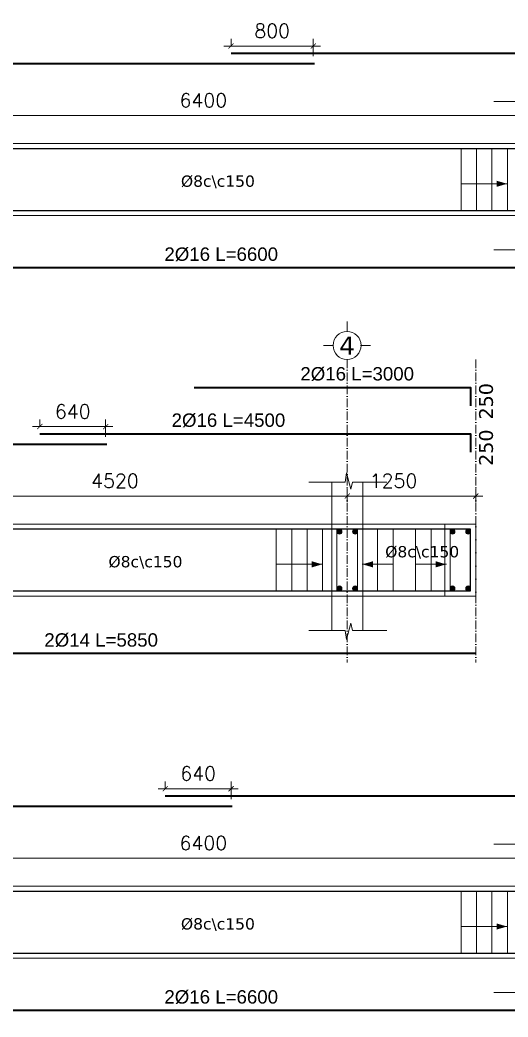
# Model space of a CAD drawing. Header units: inches. Extents: x -17020 to 43805, y -10194 to 123061.
# Drawn here: x 1924 to 2399, y 111912 to 112882 of the extents above; entities that cross this region are included whole.
import ezdxf

# ---------------------------------------------------------------- set-up
doc = ezdxf.new("R2010")
doc.units = ezdxf.units.IN
doc.header["$LTSCALE"] = 0.7
doc.header["$MEASUREMENT"] = 0
doc.linetypes.add('ACAD_ISO10W100', pattern=[18, 12, -3, 0, -3])
doc.layers.get('0').update_dxf_attribs({"lineweight": 13})
doc.layers.get('Defpoints').update_dxf_attribs({"lineweight": 5})
for name, color, linetype, lineweight in [('axis', 254, 'ACAD_ISO10W100', 9), ('BEAM FRAME', 5, 'Continuous', 18), ('COLUMN', 4, 'Continuous', 20), ('elevline', 30, 'Continuous', 20), ('FRAME 070', 5, 'Continuous', 60), ('hatch', 9, 'Continuous', 9), ('renforcment', 141, 'Continuous', 40), ('tex', 3, 'Continuous', 25), ('TEXT', 3, 'Continuous', 25), ('top rein. extension', 50, 'Continuous', 20), ('top renforcment', 7, 'Continuous', 40)]:
    doc.layers.add(name, color=color, linetype=linetype, lineweight=lineweight)
doc.styles.add('100', font='romans.shx', dxfattribs={"height": 13.5})
doc.styles.add('romanc', font='verdana.ttf', dxfattribs={"height": 250})
doc.styles.get("Standard").update_dxf_attribs({"font": 'arial.ttf', "height": 13})
doc.dimstyles.new('100', dxfattribs={"dimtxt": 13.5, "dimasz": 5, "dimexe": 7, "dimexo": 7, "dimgap": 8, "dimtad": 1, "dimdec": 0, "dimlfac": 10, "dimzin": 4, "dimdsep": 46, "dimtxsty": '100', "dimblk": 'ARCHTICK', "dimcen": 0.09, "dimdle": 7, "dimclrd": 1, "dimclre": 8, "dimclrt": 2, "dimadec": 0, "dimazin": 1, "dimtfac": 1, "dimtdec": 0, "dimtix": 1, "dimtofl": 0, "dimtmove": 0, "dimatfit": 3, "dimldrblk": 'ARCHTICK', "dimfxl": 0.18, "dimtolj": 1, "dimtzin": 0, "dimlwd": -1, "dimlwe": -1, "dimarcsym": 0})
doc.dimstyles.get("Standard").update_dxf_attribs({"dimtxt": 13, "dimasz": 5, "dimexe": 0.18, "dimexo": 0.0625, "dimgap": 6, "dimtad": 1, "dimdec": 0, "dimlfac": 10, "dimzin": 0, "dimdsep": 46, "dimtxsty": 'Standard', "dimblk": 'ARCHTICK', "dimcen": 0.09, "dimse1": 1, "dimse2": 1, "dimclrd": 1, "dimclre": 7, "dimclrt": 3, "dimadec": 0, "dimazin": 0, "dimtfac": 1, "dimtdec": 0, "dimtix": 1, "dimtofl": 0, "dimtmove": 0, "dimatfit": 3, "dimldrblk": 'ARCHTICK', "dimfxl": 1, "dimtolj": 1, "dimtzin": 0, "dimarcsym": 0})

# ---------------------------------------------------------------- blocks, each defined once
blk = doc.blocks.new('*D1271')
at = {"layer": 'Defpoints', "color": 0, "transparency": 16777216}
for p in [(1130.72, 112839.44, -218.39), (1130.72, 112839.44), (2210.69, 112839.44, -167.76)]:
    blk.add_point(p, dxfattribs=at)
at = {"layer": 'TEXT', "color": 3, "transparency": 16777216, "insert": (1678.98, 112852.44), "char_height": 13, "attachment_point": 5}
blk.add_mtext('\\A1;5%%C20 L=10800', dxfattribs=at)
blk = doc.blocks.new('_ArchTick')
at = {"color": 0, "linetype": 'ByBlock', "lineweight": 0, "const_width": 0.15}
blk.add_lwpolyline([(-0.5, -0.5), (0.5, 0.5)], dxfattribs=at)
blk = doc.blocks.new('*D1273')
at = {"layer": 'Defpoints', "color": 0, "transparency": 16777216}
for p in [(2129.69, 112849.44, -157.78), (2129.69, 112849.44), (3329.66, 112849.44, -218.54)]:
    blk.add_point(p, dxfattribs=at)
at = {"layer": 'TEXT', "color": 3, "transparency": 16777216, "insert": (2980.77, 112862.44), "char_height": 13, "attachment_point": 5}
blk.add_mtext('\\A1;2%%C16 L=12000', dxfattribs=at)
blk = doc.blocks.new('*D1281')
at = {"color": 8, "transparency": 16777216}
for p, q in [((2129.69, 112856.44), (2129.69, 112863.44)), ((2209.69, 112846.44), (2209.69, 112863.44))]:
    blk.add_line(p, q, dxfattribs=at)
at = {"color": 1, "transparency": 16777216}
blk.add_line((2216.69, 112856.44), (2122.69, 112856.44), dxfattribs=at)
at = {"layer": 'Defpoints', "color": 0, "transparency": 16777216}
for p in [(2129.69, 112856.44), (2129.69, 112849.44), (2209.69, 112839.44)]:
    blk.add_point(p, dxfattribs=at)
at = {"color": 1, "transparency": 16777216, "xscale": 5, "yscale": 5, "zscale": 5, "rotation": 180}
blk.add_blockref('_ArchTick', (2129.69, 112856.44), dxfattribs=at)
at = {"color": 1, "transparency": 16777216, "xscale": 5, "yscale": 5, "zscale": 5}
blk.add_blockref('_ArchTick', (2209.69, 112856.44), dxfattribs=at)
at = {"color": 2, "transparency": 16777216, "insert": (2169.69, 112871.19), "char_height": 13.5, "attachment_point": 5, "style": '100'}
blk.add_mtext('\\A1;800', dxfattribs=at)
blk = doc.blocks.new('*D1274')
at = {"color": 8, "transparency": 16777216}
for p, q in [((1782.72, 112779.95), (1782.72, 112795.86)), ((2422.72, 112782.27), (2422.72, 112795.86))]:
    blk.add_line(p, q, dxfattribs=at)
at = {"color": 1, "transparency": 16777216}
blk.add_line((2429.72, 112788.86), (1775.72, 112788.86), dxfattribs=at)
at = {"layer": 'Defpoints', "color": 0, "transparency": 16777216}
for p in [(1782.72, 112788.86), (2422.72, 112775.27), (1782.72, 112772.95)]:
    blk.add_point(p, dxfattribs=at)
at = {"color": 1, "transparency": 16777216, "xscale": 5, "yscale": 5, "zscale": 5, "rotation": 180}
blk.add_blockref('_ArchTick', (1782.72, 112788.86), dxfattribs=at)
at = {"color": 1, "transparency": 16777216, "xscale": 5, "yscale": 5, "zscale": 5}
blk.add_blockref('_ArchTick', (2422.72, 112788.86), dxfattribs=at)
at = {"color": 2, "transparency": 16777216, "insert": (2102.72, 112803.61), "char_height": 13.5, "attachment_point": 5, "style": '100'}
blk.add_mtext('\\A1;6400', dxfattribs=at)
blk = doc.blocks.new('*D1277')
at = {"layer": 'Defpoints', "color": 0, "transparency": 16777216}
for p in [(1772.72, 112640.69, -13652.68), (2432.72, 112640.69, -37100.88), (2432.72, 112640.69)]:
    blk.add_point(p, dxfattribs=at)
at = {"layer": 'TEXT', "color": 3, "transparency": 16777216, "insert": (2120.11, 112653.69), "char_height": 13, "attachment_point": 5}
blk.add_mtext('\\A1;2%%C16 L=6600', dxfattribs=at)
blk = doc.blocks.new('*D1294')
at = {"layer": 'Defpoints', "color": 0, "transparency": 16777216}
for p in [(1110.72, 112469.18, -0.48), (1110.72, 112469.18), (2008.69, 112469.18, -167.76)]:
    blk.add_point(p, dxfattribs=at)
at = {"layer": 'TEXT', "color": 3, "transparency": 16777216, "insert": (1457.38, 112482.18), "char_height": 13, "attachment_point": 5}
blk.add_mtext('\\A1;2%%C16 L=8980', dxfattribs=at)
blk = doc.blocks.new('*D1295')
at = {"color": 8, "transparency": 16777216}
for p, q in [((1790.72, 112412.01), (1790.72, 112425.61)), ((2242.72, 112412.61), (2242.72, 112425.61))]:
    blk.add_line(p, q, dxfattribs=at)
at = {"color": 1, "transparency": 16777216}
blk.add_line((1783.72, 112418.61), (2249.72, 112418.61), dxfattribs=at)
at = {"layer": 'Defpoints', "color": 0, "transparency": 16777216}
for p in [(2242.72, 112418.61), (1790.72, 112405.01), (2242.72, 112405.61)]:
    blk.add_point(p, dxfattribs=at)
at = {"color": 1, "transparency": 16777216, "xscale": 5, "yscale": 5, "zscale": 5, "rotation": 180}
blk.add_blockref('_ArchTick', (1790.72, 112418.61), dxfattribs=at)
at = {"color": 1, "transparency": 16777216, "xscale": 5, "yscale": 5, "zscale": 5}
blk.add_blockref('_ArchTick', (2242.72, 112418.61), dxfattribs=at)
at = {"color": 2, "transparency": 16777216, "insert": (2016.72, 112433.36), "char_height": 13.5, "attachment_point": 5, "style": '100'}
blk.add_mtext('\\A1;4520', dxfattribs=at)
blk = doc.blocks.new('*D1296')
at = {"layer": 'Defpoints', "color": 0, "transparency": 16777216}
for p in [(1943.69, 112479.18, -157.78), (1943.69, 112479.18), (2393.72, 112479.18, -218.54)]:
    blk.add_point(p, dxfattribs=at)
at = {"layer": 'TEXT', "color": 3, "transparency": 16777216, "insert": (2127.13, 112492.18), "char_height": 13, "attachment_point": 5}
blk.add_mtext('\\A1;2%%C16 L=4500', dxfattribs=at)
blk = doc.blocks.new('*D1336')
at = {"color": 8, "transparency": 16777216}
for p, q in [((1943.69, 112486.18), (1943.69, 112493.18)), ((2007.69, 112476.18), (2007.69, 112493.18))]:
    blk.add_line(p, q, dxfattribs=at)
at = {"color": 1, "transparency": 16777216}
blk.add_line((2014.69, 112486.18), (1936.69, 112486.18), dxfattribs=at)
at = {"layer": 'Defpoints', "color": 0, "transparency": 16777216}
for p in [(1943.69, 112486.18), (1943.69, 112479.18), (2007.69, 112469.18)]:
    blk.add_point(p, dxfattribs=at)
at = {"color": 1, "transparency": 16777216, "xscale": 5, "yscale": 5, "zscale": 5, "rotation": 180}
blk.add_blockref('_ArchTick', (1943.69, 112486.18), dxfattribs=at)
at = {"color": 1, "transparency": 16777216, "xscale": 5, "yscale": 5, "zscale": 5}
blk.add_blockref('_ArchTick', (2007.69, 112486.18), dxfattribs=at)
at = {"color": 2, "transparency": 16777216, "insert": (1975.69, 112500.93), "char_height": 13.5, "attachment_point": 5, "style": '100'}
blk.add_mtext('\\A1;640', dxfattribs=at)
blk = doc.blocks.new('*D1300')
at = {"color": 8, "transparency": 16777216}
for p, q in [((2242.72, 112412.5), (2242.72, 112425.61)), ((2367.72, 112412.28), (2367.72, 112425.61))]:
    blk.add_line(p, q, dxfattribs=at)
at = {"color": 1, "transparency": 16777216}
blk.add_line((2374.72, 112418.61), (2235.72, 112418.61), dxfattribs=at)
at = {"layer": 'Defpoints', "color": 0, "transparency": 16777216}
for p in [(2242.72, 112418.61), (2242.72, 112405.5), (2367.72, 112405.28)]:
    blk.add_point(p, dxfattribs=at)
at = {"color": 1, "transparency": 16777216, "xscale": 5, "yscale": 5, "zscale": 5, "rotation": 180}
blk.add_blockref('_ArchTick', (2242.72, 112418.61), dxfattribs=at)
at = {"color": 1, "transparency": 16777216, "xscale": 5, "yscale": 5, "zscale": 5}
blk.add_blockref('_ArchTick', (2367.72, 112418.61), dxfattribs=at)
at = {"color": 2, "transparency": 16777216, "insert": (2287.72, 112433.36), "char_height": 13.5, "attachment_point": 5, "style": '100'}
blk.add_mtext('\\A1;1250', dxfattribs=at)
blk = doc.blocks.new('*D1301')
at = {"layer": 'Defpoints', "color": 0, "transparency": 16777216}
for p in [(1782.72, 112265.32, -13652.68), (2367.72, 112265.32, -37100.88), (2367.72, 112265.32)]:
    blk.add_point(p, dxfattribs=at)
at = {"layer": 'TEXT', "color": 3, "transparency": 16777216, "insert": (2003.31, 112278.32), "char_height": 13, "attachment_point": 5}
blk.add_mtext('\\A1;2%%C14 L=5850', dxfattribs=at)
blk = doc.blocks.new('*D1302')
at = {"layer": 'Defpoints', "color": 0, "transparency": 16777216}
for p in [(2093.69, 112524.3, -157.78), (2093.69, 112524.3), (2393.72, 112524.3, -218.54)]:
    blk.add_point(p, dxfattribs=at)
at = {"layer": 'TEXT', "color": 3, "transparency": 16777216, "insert": (2252.36, 112537.3), "char_height": 13, "attachment_point": 5}
blk.add_mtext('\\A1;2%%C16 L=3000', dxfattribs=at)
blk = doc.blocks.new('*D1313')
at = {"layer": 'Defpoints', "color": 0, "transparency": 16777216}
for p in [(1100.72, 112116.79, -218.39), (1100.72, 112116.79), (2130.69, 112116.79, -167.76)]:
    blk.add_point(p, dxfattribs=at)
at = {"layer": 'TEXT', "color": 3, "transparency": 16777216, "insert": (1568.98, 112129.79), "char_height": 13, "attachment_point": 5}
blk.add_mtext('\\A1;2%%C20 L=10300', dxfattribs=at)
blk = doc.blocks.new('*D1315')
at = {"layer": 'Defpoints', "color": 0, "transparency": 16777216}
for p in [(2065.69, 112126.79, -157.78), (2065.69, 112126.79), (3025.72, 112126.79, -218.54)]:
    blk.add_point(p, dxfattribs=at)
at = {"layer": 'TEXT', "color": 3, "transparency": 16777216, "insert": (2612.83, 112139.79), "char_height": 13, "attachment_point": 5}
blk.add_mtext('\\A1;2%%C16 L=9600', dxfattribs=at)
blk = doc.blocks.new('*D1338')
at = {"color": 1, "transparency": 16777216}
blk.add_line((2136.69, 112133.79), (2058.69, 112133.79), dxfattribs=at)
at = {"color": 8, "transparency": 16777216}
for p, q in [((2065.69, 112133.79), (2065.69, 112140.79)), ((2129.69, 112123.79), (2129.69, 112140.79))]:
    blk.add_line(p, q, dxfattribs=at)
at = {"layer": 'Defpoints', "color": 0, "transparency": 16777216}
for p in [(2065.69, 112133.79), (2065.69, 112126.79), (2129.69, 112116.79)]:
    blk.add_point(p, dxfattribs=at)
at = {"color": 1, "transparency": 16777216, "xscale": 5, "yscale": 5, "zscale": 5, "rotation": 180}
blk.add_blockref('_ArchTick', (2065.69, 112133.79), dxfattribs=at)
at = {"color": 1, "transparency": 16777216, "xscale": 5, "yscale": 5, "zscale": 5}
blk.add_blockref('_ArchTick', (2129.69, 112133.79), dxfattribs=at)
at = {"color": 2, "transparency": 16777216, "insert": (2097.69, 112148.54), "char_height": 13.5, "attachment_point": 5, "style": '100'}
blk.add_mtext('\\A1;640', dxfattribs=at)
blk = doc.blocks.new('*D1316')
at = {"color": 1, "transparency": 16777216}
blk.add_line((2429.72, 112066.21), (1775.72, 112066.21), dxfattribs=at)
at = {"color": 8, "transparency": 16777216}
for p, q in [((1782.72, 112057.3), (1782.72, 112073.21)), ((2422.72, 112059.62), (2422.72, 112073.21))]:
    blk.add_line(p, q, dxfattribs=at)
at = {"layer": 'Defpoints', "color": 0, "transparency": 16777216}
for p in [(1782.72, 112066.21), (1782.72, 112050.3), (2422.72, 112052.62)]:
    blk.add_point(p, dxfattribs=at)
at = {"color": 1, "transparency": 16777216, "xscale": 5, "yscale": 5, "zscale": 5, "rotation": 180}
blk.add_blockref('_ArchTick', (1782.72, 112066.21), dxfattribs=at)
at = {"color": 1, "transparency": 16777216, "xscale": 5, "yscale": 5, "zscale": 5}
blk.add_blockref('_ArchTick', (2422.72, 112066.21), dxfattribs=at)
at = {"color": 2, "transparency": 16777216, "insert": (2102.72, 112080.96), "char_height": 13.5, "attachment_point": 5, "style": '100'}
blk.add_mtext('\\A1;6400', dxfattribs=at)
blk = doc.blocks.new('*D1320')
at = {"layer": 'Defpoints', "color": 0, "transparency": 16777216}
for p in [(1772.72, 111918.03, -13652.68), (2432.72, 111918.03, -37100.88), (2432.72, 111918.03)]:
    blk.add_point(p, dxfattribs=at)
at = {"layer": 'TEXT', "color": 3, "transparency": 16777216, "insert": (2120.11, 111931.04), "char_height": 13, "attachment_point": 5}
blk.add_mtext('\\A1;2%%C16 L=6600', dxfattribs=at)

msp = doc.modelspace()

# ---------------------------------------------------------------- hatches: boundary and pattern name
at = {"layer": 'elevline'}
for points in [[(2237.48, 112383.93, 1), (2232.72, 112383.93, 1)], [(2247.96, 112383.93, -1), (2252.72, 112383.93, -1)], [(2347.48, 112383.93, 1), (2342.72, 112383.93, 1)], [(2357.96, 112383.93, -1), (2362.72, 112383.93, -1)], [(2237.48, 112328.69, -1), (2232.72, 112328.69, -1)], [(2247.96, 112328.69, 1), (2252.72, 112328.69, 1)], [(2347.48, 112328.69, -1), (2342.72, 112328.69, -1)], [(2357.96, 112328.69, 1), (2362.72, 112328.69, 1)]]:
    msp.add_hatch(color=256, dxfattribs=at).paths.add_polyline_path(points)

# ---------------------------------------------------------------- linework, layer by layer
at = {"layer": 'axis'}
for p, q in [((2242.72, 112551.5), (2242.72, 112256.57)), ((2367.72, 112551.5), (2367.72, 112256.57))]:
    msp.add_line(p, q, dxfattribs=at)
at = {"layer": 'BEAM FRAME', "elevation": 217.91}
for points in [[(1155.72, 112691.57), (3304.76, 112691.57), (3304.76, 112761.57), (1155.72, 112761.57)], [(1135.72, 112321.31), (2367.72, 112321.31), (2367.72, 112391.31), (1135.72, 112391.31)], [(1125.72, 111968.91), (2999.72, 111968.91), (2999.72, 112038.91), (1125.72, 112038.91)]]:
    msp.add_lwpolyline(points, close=True, dxfattribs=at)
at = {"layer": 'COLUMN', "lineweight": 20}
for p, q in [((2227.72, 112432.24, 217.91), (2227.72, 112391.31, 217.91)), ((2257.72, 112432.24, 217.91), (2257.72, 112391.31, 217.91)), ((2227.72, 112287.88, 217.91), (2227.72, 112321.31, 217.91)), ((2257.72, 112287.88, 217.91), (2257.72, 112321.31, 217.91))]:
    msp.add_line(p, q, dxfattribs=at)
at = {"layer": 'elevline'}
for p, q in [((2353.45, 112696.57), (2353.45, 112756.57)), ((2368.45, 112696.57), (2368.45, 112756.57)), ((2383.45, 112696.57), (2383.45, 112756.57)), ((2398.41, 112696.57), (2398.41, 112756.57)), ((2173.65, 112326.31), (2173.65, 112386.31)), ((2188.65, 112326.31), (2188.65, 112386.31)), ((2203.65, 112326.31), (2203.65, 112386.31)), ((2218.61, 112326.31), (2218.61, 112386.31)), ((2232.68, 112326.31), (2232.68, 112386.31)), ((2272.21, 112326.31), (2272.21, 112386.31)), ((2287.21, 112326.31), (2287.21, 112386.31)), ((2309.22, 112326.31), (2309.22, 112386.31)), ((2324.22, 112326.31), (2324.22, 112386.31)), ((2342.68, 112326.31), (2342.68, 112386.31)), ((2353.45, 111973.91), (2353.45, 112033.91)), ((2368.45, 111973.91), (2368.45, 112033.91)), ((2383.45, 111973.91), (2383.45, 112033.91)), ((2398.41, 111973.91), (2398.41, 112033.91))]:
    msp.add_line(p, q, dxfattribs=at)
for centre in [(2235.1, 112383.93), (2250.34, 112383.93), (2345.1, 112383.93), (2360.34, 112383.93), (2235.1, 112328.69), (2250.34, 112328.69), (2345.1, 112328.69), (2360.34, 112328.69)]:
    msp.add_circle(centre, 2.38, dxfattribs=at)
at = {"layer": 'FRAME 070', "lineweight": 20}
for p, q in [((2385.33, 112802.49, 217.91), (2420.69, 112802.49, 217.91)), ((2385.33, 112658.14, 217.91), (2420.69, 112658.14, 217.91)), ((2240.69, 112432.24, 217.91), (2242.04, 112441.24, 217.91)), ((2242.04, 112441.24, 217.91), (2246.22, 112425.16, 217.91)), ((2205.33, 112432.24, 217.91), (2240.69, 112432.24, 217.91)), ((2246.22, 112425.16, 217.91), (2247.73, 112432.24, 217.91)), ((2247.73, 112432.24, 217.91), (2281.11, 112432.24, 217.91)), ((2242.04, 112278.88, 217.91), (2246.22, 112294.96, 217.91)), ((2246.22, 112294.96, 217.91), (2247.73, 112287.88, 217.91)), ((2205.33, 112287.88, 217.91), (2240.69, 112287.88, 217.91)), ((2240.69, 112287.88, 217.91), (2242.04, 112278.88, 217.91)), ((2247.73, 112287.88, 217.91), (2281.11, 112287.88, 217.91)), ((2385.33, 112079.84, 217.91), (2420.69, 112079.84, 217.91)), ((2385.33, 111935.48, 217.91), (2420.69, 111935.48, 217.91))]:
    msp.add_line(p, q, dxfattribs=at)
at = {"layer": 'FRAME 070', "lineweight": 15}
for points in [[(2227.72, 112321.31), (2257.72, 112321.31), (2257.72, 112391.31), (2227.72, 112391.31)], [(2337.72, 112321.31), (2367.72, 112321.31), (2367.72, 112391.31), (2337.72, 112391.31)]]:
    msp.add_lwpolyline(points, close=True, dxfattribs=at)
at = {"layer": 'hatch'}
for p, q in [((2242.52, 112588.47), (2242.52, 112578.74)), ((2219.6, 112565), (2229.33, 112565)), ((2265.44, 112565), (2255.71, 112565))]:
    msp.add_line(p, q, dxfattribs=at)
msp.add_circle((2242.52, 112565.12), 13.62, dxfattribs=at)
at = {"layer": 'renforcment', "lineweight": -2, "elevation": 217.91}
for points in [[(1160.72, 112696.57), (3299.76, 112696.57), (3299.76, 112756.57), (1160.72, 112756.57)], [(1140.72, 112326.31), (2362.72, 112326.31), (2362.72, 112386.31), (1140.72, 112386.31)], [(1130.72, 111973.91), (2994.72, 111973.91), (2994.72, 112033.91), (1130.72, 112033.91)]]:
    msp.add_lwpolyline(points, close=True, dxfattribs=at)
at = {"layer": 'top rein. extension'}
for p, q in [((2398.41, 112722.41), (2353.45, 112722.41)), ((2218.61, 112352.15), (2173.65, 112352.15)), ((2257.25, 112352.15), (2287.21, 112352.15)), ((2339.18, 112352.15), (2309.22, 112352.15)), ((2398.41, 111999.75), (2353.45, 111999.75))]:
    msp.add_line(p, q, dxfattribs=at)
for points in [[(2387.93, 112725.41), (2398.06, 112722.41), (2387.93, 112719.41)], [(2208.13, 112355.15), (2218.26, 112352.15), (2208.13, 112349.15)], [(2267.73, 112355.15), (2257.6, 112352.15), (2267.73, 112349.15)], [(2328.7, 112355.15), (2338.83, 112352.15), (2328.7, 112349.15)], [(2387.93, 112002.75), (2398.06, 111999.75), (2387.93, 111996.75)]]:
    msp.add_solid(points, dxfattribs=at)
at = {"layer": 'top renforcment'}
for p, q in [((2432.72, 112640.69), (1772.72, 112640.69)), ((2367.72, 112265.32), (1782.72, 112265.32)), ((2432.72, 111918.03), (1772.72, 111918.03))]:
    msp.add_line(p, q, dxfattribs=at)
for points in [[(2129.69, 112849.44), (3299.76, 112849.44), (3299.76, 112831.55)], [(1160.72, 112819.17), (1160.72, 112839.44), (2210.69, 112839.44)], [(2093.69, 112524.3), (2362.72, 112524.3), (2362.72, 112506.41)], [(1943.69, 112479.18), (2362.72, 112479.18), (2362.72, 112461.29)], [(1140.72, 112448.91), (1140.72, 112469.18), (2008.69, 112469.18)], [(2065.69, 112126.79), (2994.72, 112126.79), (2994.72, 112108.9)], [(1130.72, 112096.51), (1130.72, 112116.79), (2130.69, 112116.79)]]:
    msp.add_lwpolyline(points, dxfattribs=at)
at = {"layer": 'top renforcment', "lineweight": 15}
for points in [[(2232.72, 112326.31), (2252.72, 112326.31), (2252.72, 112386.31), (2232.72, 112386.31)], [(2342.72, 112326.31), (2362.72, 112326.31), (2362.72, 112386.31), (2342.72, 112386.31)]]:
    msp.add_lwpolyline(points, close=True, dxfattribs=at)

# ---------------------------------------------------------------- texts
at = {"layer": 'tex', "style": 'romanc'}
for p in [(2080.91, 112719.5, -33436.19), (2279.61, 112358.96, -33436.19), (2010.43, 112349.24, -33436.19), (2080.91, 111996.84, -33436.19)]:
    msp.add_text('%%C8c\\c150', height=11, dxfattribs=at).set_placement(p)
at = {"layer": 'TEXT', "style": 'romanc'}
msp.add_text('4', height=17.6, dxfattribs=at).set_placement((2234.92, 112556.2))
for p in [(2384.4, 112493.12, -73175.05), (2384.4, 112448.01, -73175.05)]:
    msp.add_text('250', height=13.5, rotation=90, dxfattribs=at).set_placement(p)

# ---------------------------------------------------------------- dimensions: what is measured, and where the dimension line sits
for base, p1, p2, picture, middle in [((2129.69, 112856.44), (2209.69, 112839.44), (2129.69, 112849.44), '*D1281', (2169.69, 112871.19)), ((1943.69, 112486.18), (2007.69, 112469.18), (1943.69, 112479.18), '*D1336', (1975.69, 112500.93)), ((2065.69, 112133.79), (2129.69, 112116.79), (2065.69, 112126.79), '*D1338', (2097.69, 112148.54))]:
    dim = msp.add_linear_dim(base=base, p1=p1, p2=p2, dimstyle='100')
    dim.commit()
    dim.dimension.update_dxf_attribs({"geometry": picture, "text_midpoint": middle})
for base, p1, p2, picture, middle in [((1782.72, 112788.86), (2422.72, 112775.27), (1782.72, 112772.95), '*D1274', (2102.72, 112788.86)), ((2242.72, 112418.61), (2367.72, 112405.28), (2242.72, 112405.5), '*D1300', (2287.72, 112418.61)), ((1782.72, 112066.21), (2422.72, 112052.62), (1782.72, 112050.3), '*D1316', (2102.72, 112066.21))]:
    dim = msp.add_linear_dim(base=base, p1=p1, p2=p2, angle=180, dimstyle='100')
    dim.commit()
    dim.dimension.update_dxf_attribs({"geometry": picture, "text_midpoint": middle, "dimtype": 160})
dim = msp.add_linear_dim(base=(2242.72, 112418.61), p1=(1790.72, 112405.01), p2=(2242.72, 112405.61), dimstyle='100')
dim.commit()
dim.dimension.update_dxf_attribs({"geometry": '*D1295', "text_midpoint": (2016.72, 112418.61), "dimtype": 160})
at = {"layer": 'TEXT'}
for base, p1, p2, angle, text, picture, middle in [((2129.69, 112849.44), (3329.66, 112849.44, -218.54), (2129.69, 112849.44, -157.78), 180, '2%%C16 L=<>', '*D1273', (2980.77, 112849.44)), ((1130.72, 112839.44), (2210.69, 112839.44, -167.76), (1130.72, 112839.44, -218.39), 180, '5%%C20 L=<>', '*D1271', (1678.98, 112839.44)), ((2432.72, 112640.69, 12366.96), (1772.72, 112640.69, -1285.72), (2432.72, 112640.69, -24733.92), 0, '2%%C16 L=<>', '*D1277', (2120.11, 112640.69, 12366.96)), ((2093.69, 112524.3), (2393.72, 112524.3, -218.54), (2093.69, 112524.3, -157.78), 180, '2%%C16 L=<>', '*D1302', (2252.36, 112524.3)), ((1943.69, 112479.18), (2393.72, 112479.18, -218.54), (1943.69, 112479.18, -157.78), 180, '2%%C16 L=<>', '*D1296', (2127.13, 112479.18)), ((1110.72, 112469.18), (2008.69, 112469.18, -167.76), (1110.72, 112469.18, -0.48), 180, '2%%C16 L=<>', '*D1294', (1457.38, 112469.18)), ((2367.72, 112265.32, 12366.96), (1782.72, 112265.32, -1285.72), (2367.72, 112265.32, -24733.92), 0, '2%%C14 L=<>', '*D1301', (2003.31, 112265.32, 12366.96)), ((2065.69, 112126.79), (3025.72, 112126.79, -218.54), (2065.69, 112126.79, -157.78), 180, '2%%C16 L=<>', '*D1315', (2612.83, 112126.79)), ((1100.72, 112116.79), (2130.69, 112116.79, -167.76), (1100.72, 112116.79, -218.39), 180, '2%%C20 L=<>', '*D1313', (1568.98, 112116.79)), ((2432.72, 111918.03, 12366.96), (1772.72, 111918.03, -1285.72), (2432.72, 111918.03, -24733.92), 0, '2%%C16 L=<>', '*D1320', (2120.11, 111918.03, 12366.96))]:
    dim = msp.add_linear_dim(base=base, p1=p1, p2=p2, angle=angle, text=text, dimstyle='Standard', override={"dimsd1": 1, "dimsd2": 1, "dimfxl": 0.1, "dimfxlon": 1}, dxfattribs=at)
    dim.commit()
    dim.dimension.update_dxf_attribs({"geometry": picture, "text_midpoint": middle, "dimtype": 161})

doc.saveas('drawing.dxf')
